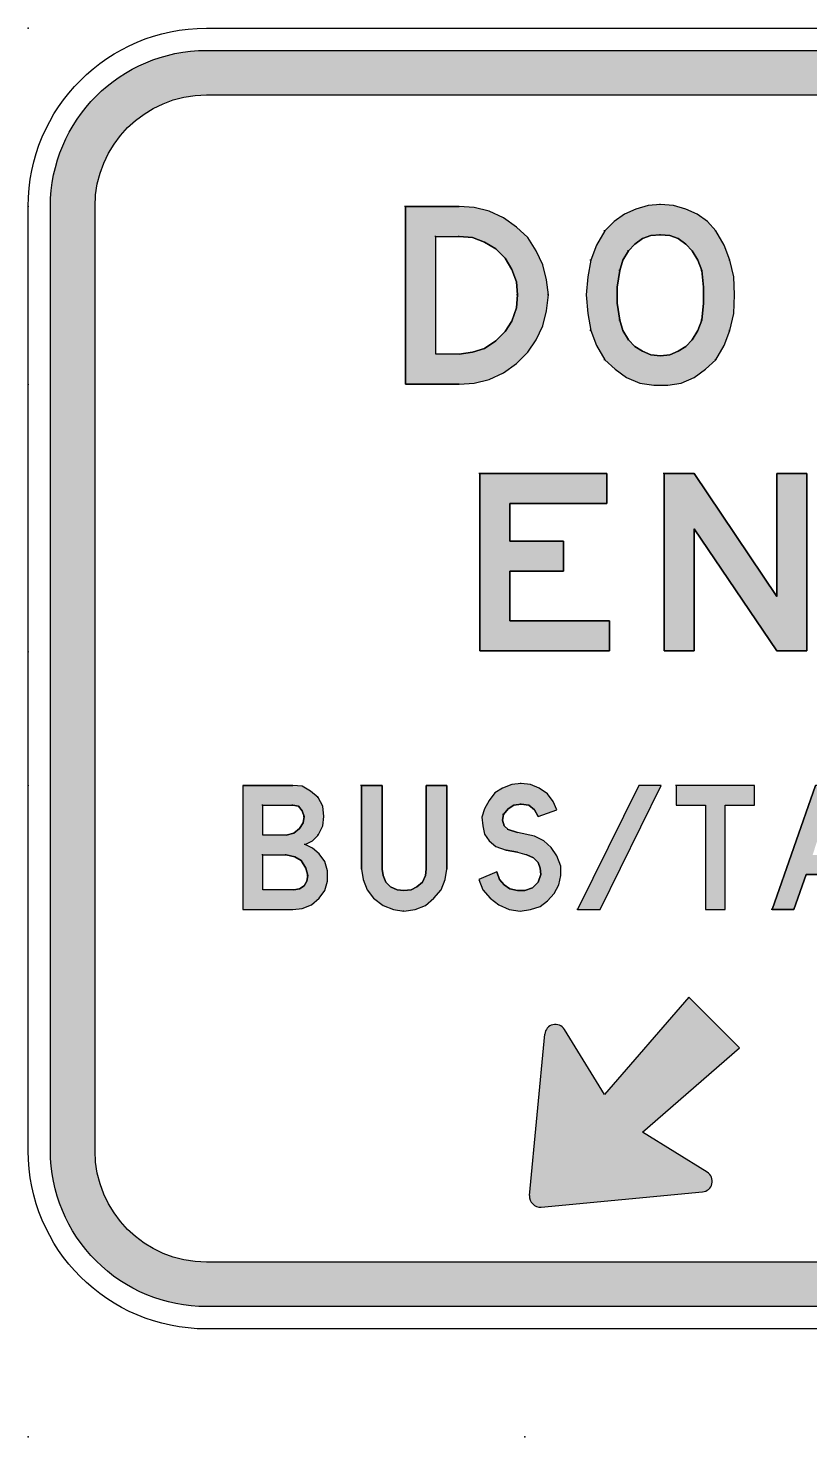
# Model space of a CAD drawing. Extents: x 86 to 219, y 159 to 264.
# Drawn here: x 85.7 to 144.2, y 159.1 to 264.5 of the extents above; entities that cross this region are included whole.
import ezdxf

# ---------------------------------------------------------------- set-up
doc = ezdxf.new("R2010")
doc.units = 0
doc.header["$MEASUREMENT"] = 0
doc.linetypes.add('CENTERX2', pattern=[101.60000000000001, 63.5, -12.7, 12.7, -12.7])
doc.layers.get('0').update_dxf_attribs({"linetype": 'CONTINUOUS'})
doc.layers.add('L35', color=3, linetype='CONTINUOUS')
doc.layers.add('T25', color=1, linetype='CONTINUOUS')

msp = doc.modelspace()

# ---------------------------------------------------------------- hatches: boundary and pattern name
at = {"layer": 'T25', "linetype": 'CENTERX2'}
h = msp.add_hatch(color=256, dxfattribs=at)
edge = h.paths.add_edge_path()
edge.add_line((87.37659737896419, 180.4856310863837), (87.37659737896419, 251.152364419717))
edge.add_arc((99.0432273789642, 251.152364419717), 11.66663000000001, 90.00000000000011, 180, ccw=False)
edge.add_line((99.04322737896419, 262.818994419717), (205.7099607122976, 262.818994419717))
edge.add_arc((205.7099607122976, 251.152364419717), 11.66663000000003, 1.1368683772161603e-13, 89.99999999999977, ccw=False)
edge.add_line((217.3765907122976, 251.152364419717), (217.3765907122976, 180.4856310863837))
edge.add_arc((205.7099607122976, 180.4856310863837), 11.66663, 270, 359.99999999999983, ccw=False)
edge.add_line((205.7099607122976, 168.8190010863837), (99.04322737896419, 168.8190010863837))
edge.add_arc((99.04322737896419, 180.4856310863837), 11.66663, 180, 270, ccw=False)
edge = h.paths.add_edge_path(flags=16)
edge.add_line((90.7099273789642, 180.4856310863837), (90.7099273789642, 251.152364419717))
edge.add_arc((99.04322737896419, 251.152364419717), 8.333299999999994, 90, 180, ccw=False)
edge.add_line((99.04322737896419, 259.485664419717), (205.7099607122976, 259.485664419717))
edge.add_arc((205.7099607122976, 251.1523644197169), 8.333300000000008, 0, 90.00000000000023, ccw=False)
edge.add_line((214.0432607122976, 251.1523644197169), (214.0432607122976, 180.4856310863837))
edge.add_arc((205.7099607122976, 180.4856310863837), 8.333300000000008, 270, 359.9999999999998, ccw=False)
edge.add_line((205.7099607122976, 172.1523310863837), (99.04322737896419, 172.1523310863837))
edge.add_arc((99.04322737896419, 180.4856310863837), 8.33329999999998, 180, 270, ccw=False)
h = msp.add_hatch(color=256, dxfattribs=at)
h.paths.add_polyline_path([(124.2090102453704, 242.2106293723555), (124.4902822375028, 243.3357173408848), (124.6309182335689, 244.531123307447), (124.4902822375028, 245.6562112759761), (124.2090102453704, 246.7812992445056), (123.7167842591388, 247.8360692150013), (123.0839222768412, 248.8205211874645), (122.2401063004446, 249.5940191658286), (121.2556543279815, 250.297199146159), (120.200884357485, 250.7894251323908), (119.0757963889558, 251.0706971245232), (117.9507084204268, 251.1410151225561), (117.8803904223936, 251.1410151225562), (113.9425825325414, 251.1410151225562), (113.9425825325414, 237.8509134943048), (117.9507084204271, 237.8509134943048), (119.0757963889558, 237.9212314923378), (120.200884357485, 238.2025034844702), (121.2556543279813, 238.6947294707017), (122.2401063004444, 239.3979094510325), (123.0839222768413, 240.2417254274295), (123.7167842591389, 241.1558594018593)])
h.paths.add_polyline_path([(116.1927584695998, 248.8908391854977), (117.9507084204268, 248.8908391854977), (118.9351603928898, 248.8205211874646), (119.8492943673197, 248.4689311972993), (120.6931103437165, 247.9767052110678), (121.3962903240475, 247.2735252307369), (121.8885163102789, 246.4297092543402), (122.2401063004443, 245.5155752799101), (122.3104242984774, 244.5311233074468), (122.2401063004443, 243.5466713349839), (121.8885163102789, 242.5622193625208), (121.3962903240475, 241.7887213841572), (120.6931103437167, 241.0855414038263), (119.8492943673198, 240.5229974195617), (118.9351603928897, 240.2417254274294), (117.9507084204265, 240.1010894313632), (116.1927584695998, 240.1010894313632)], flags=16)
h = msp.add_hatch(color=256, dxfattribs=at)
h.paths.add_polyline_path([(137.1475218834564, 239.6791814431647), (137.7803838657542, 240.733951413661), (138.2022918539526, 241.8590393821902), (138.4835638460849, 243.1247633467855), (138.553881844118, 244.5311233074472), (138.4835638460849, 245.8671652700754), (138.2022918539525, 247.1328892346707), (137.7803838657541, 248.2579772032002), (137.1475218834565, 249.312747173696), (136.5146599011588, 250.0159271540269), (135.741161922795, 250.5784711382914), (134.8973459463979, 250.930061128457), (133.9832119719682, 251.2113331205892), (132.9987599995048, 251.2816511186224), (132.0846260250749, 251.2113331205892), (131.1704920506446, 250.9300611284569), (130.3266760742481, 250.5784711382915), (129.5531780958844, 250.0159271540271), (128.8499981155535, 249.3127471736962), (128.2171361332558, 248.2579772032001), (127.7952281450573, 247.1328892346707), (127.5842741509581, 245.8671652700752), (127.443638154892, 244.5311233074471), (127.584274150958, 243.1247633467861), (127.7952281450573, 241.8590393821902), (128.2171361332558, 240.7339514136609), (128.8499981155535, 239.6791814431649), (129.6234960939167, 238.9760014628342), (130.4673120703142, 238.3431394805363), (131.4517640427774, 237.9212314923378), (132.5065340132732, 237.7805954962717), (133.5613039837693, 237.7805954962716), (134.5457559562326, 237.9212314923378), (135.5302079286957, 238.3431394805363), (136.3740239050926, 238.9760014628339)])
h.paths.add_polyline_path([(131.1001740526119, 240.6636334156279), (130.6079480663804, 241.1558594018593), (130.1860400781819, 241.8590393821901), (129.9750860840828, 242.6325373605542), (129.7641320899835, 243.8982613251494), (129.7641320899835, 245.0936672917117), (129.9750860840827, 246.359391256307), (130.1860400781819, 247.1328892346708), (130.6079480663804, 247.8360692150015), (131.1001740526118, 248.3282952012331), (131.6627180368764, 248.7502031894315), (132.2955800191742, 248.9611571835308), (132.9987599995048, 249.0314751815639), (133.7019399798357, 248.9611571835308), (134.3348019621334, 248.7502031894315), (134.897345946398, 248.3282952012333), (135.3895719326296, 247.8360692150016), (135.8114799208279, 247.1328892346708), (136.0927519129603, 246.3593912563071), (136.2333879090265, 245.0936672917116), (136.2333879090265, 243.8982613251492), (136.0927519129603, 242.6325373605539), (135.811479920828, 241.8590393821901), (135.3895719326296, 241.1558594018594), (134.8973459463981, 240.6636334156279), (134.3348019621334, 240.3120434254624), (133.7019399798357, 240.0307714333301), (132.9987599995049, 239.960453435297), (132.2955800191741, 240.0307714333301), (131.6627180368766, 240.3120434254624)], flags=16)
h.paths.add_polyline_path([(155.2895653759901, 247.0625712366377), (161.4072312048677, 237.8509134943048), (163.6574071419261, 237.8509134943048), (163.6574071419261, 251.1410151225562), (161.4072312048677, 251.1410151225562), (161.4072312048677, 241.9996753782563), (155.2895653759901, 251.1410151225562), (153.0393894389316, 251.1410151225562), (153.0393894389316, 237.8509134943048), (155.2895653759901, 237.8509134943048)])
h.paths.add_polyline_path([(178.6351407229713, 243.1247633467855), (178.7054587210044, 244.5311233074471), (178.6351407229713, 245.8671652700752), (178.3538687308389, 247.132889234671), (177.9319607426405, 248.2579772032), (177.2990987603428, 249.3127471736961), (176.6662367780451, 250.0159271540272), (175.8927387996814, 250.5784711382916), (175.0489228232842, 250.9300611284571), (174.1347888488546, 251.2113331205892), (173.1503368763916, 251.2816511186224), (172.2362029019612, 251.2113331205892), (171.3220689275315, 250.9300611284571), (170.4782529511345, 250.5784711382916), (169.7047549727707, 250.015927154027), (169.0718929904729, 249.3127471736962), (168.4390310081753, 248.2579772032), (168.0171230199768, 247.1328892346708), (167.7358510278445, 245.8671652700755), (167.6655330298114, 244.5311233074472), (167.7358510278445, 243.1247633467855), (168.0171230199768, 241.8590393821902), (168.4390310081754, 240.7339514136609), (169.071892990473, 239.6791814431647), (169.7750729708036, 238.9760014628341), (170.6892069452339, 238.3431394805363), (171.6033409196637, 237.9212314923379), (172.6581108901596, 237.7805954962717), (173.712880860656, 237.7805954962717), (174.7676508311521, 237.9212314923378), (175.6817848055822, 238.3431394805363), (176.5959187800122, 238.9760014628341), (177.2990987603429, 239.6791814431647), (177.9319607426406, 240.7339514136611), (178.3538687308389, 241.8590393821899)])
h.paths.add_polyline_path([(170.1266629609691, 242.6325373605539), (169.9157089668699, 243.8982613251492), (169.9157089668699, 245.0936672917117), (170.126662960969, 246.3593912563069), (170.3376169550683, 247.1328892346708), (170.7595249432668, 247.8360692150015), (171.2517509294982, 248.328295201233), (171.8142949137629, 248.7502031894316), (172.5174748940937, 248.9611571835307), (173.1503368763914, 249.0314751815638), (173.8535168567222, 248.9611571835308), (174.4863788390198, 248.7502031894316), (175.1192408213175, 248.328295201233), (175.6114668075491, 247.8360692150015), (175.9630567977144, 247.1328892346707), (176.2443287898468, 246.3593912563068), (176.3849647859129, 245.0936672917117), (176.3849647859128, 243.8982613251492), (176.2443287898467, 242.6325373605539), (175.9630567977145, 241.8590393821903), (175.6114668075491, 241.1558594018594), (175.1192408213175, 240.6636334156279), (174.4863788390196, 240.3120434254623), (173.8535168567223, 240.0307714333301), (173.1503368763914, 239.9604534352971), (172.5174748940936, 240.0307714333302), (171.8142949137627, 240.3120434254625), (171.2517509294984, 240.6636334156278), (170.7595249432669, 241.1558594018593), (170.3376169550683, 241.8590393821901)], flags=16)
h.paths.add_polyline_path([(187.1436184849735, 248.8908391854977), (190.8704723807265, 248.8908391854977), (190.8704723807266, 251.1410151225562), (181.1665886521621, 251.1410151225562), (181.1665886521621, 248.8908391854978), (184.893442547915, 248.8908391854977), (184.8934425479151, 237.8509134943048), (187.1436184849736, 237.8509134943048)])
h = msp.add_hatch(color=256, dxfattribs=at)
h.paths.add_polyline_path([(125.7560062020981, 226.1078078227811), (121.7478803142128, 226.1078078227811), (121.7478803142128, 228.9205277441041), (128.9906341116196, 228.9205277441042), (128.9906341116196, 231.1707036811626), (119.4977043771544, 231.1707036811625), (119.4977043771543, 217.8806020529111), (129.2015881057189, 217.8806020529112), (129.2015881057189, 220.1307779899696), (121.7478803142128, 220.1307779899696), (121.7478803142128, 223.8576318857226), (125.7560062020981, 223.8576318857226)])
h.paths.add_polyline_path([(135.5302079286957, 231.1707036811625), (133.2800319916373, 231.1707036811626), (133.2800319916373, 217.8806020529112), (135.5302079286957, 217.8806020529112), (135.5302079286957, 227.021941797211), (141.7181917556064, 217.8806020529112), (143.9683676926648, 217.8806020529112), (143.9683676926648, 231.1707036811626), (141.7181917556064, 231.1707036811626), (141.7181917556064, 221.9590459388296)])
h.paths.add_polyline_path([(157.2584693209162, 231.1707036811625), (147.5545855923517, 231.1707036811626), (147.5545855923517, 228.9205277441041), (151.2814394881048, 228.9205277441042), (151.2814394881048, 217.8806020529112), (153.5316154251632, 217.8806020529112), (153.5316154251632, 228.9205277441042), (157.2584693209162, 228.9205277441041)])
h.paths.add_polyline_path([(167.1029890455469, 226.1078078227811), (163.0948631576615, 226.1078078227811), (163.0948631576615, 228.9205277441042), (170.3376169550684, 228.9205277441041), (170.3376169550684, 231.1707036811625), (160.8446872206031, 231.1707036811626), (160.8446872206031, 217.8806020529112), (170.5485709491676, 217.8806020529111), (170.5485709491676, 220.1307779899696), (163.0948631576615, 220.1307779899696), (163.0948631576615, 223.8576318857226), (167.1029890455469, 223.8576318857226)])
h.paths.add_polyline_path([(183.5574005852867, 224.0685858798219), (184.1902625675844, 224.7014478621196), (184.6121705557827, 225.4749458404831), (184.9637605459482, 226.3187618168803), (185.0340785439813, 227.1625777932772), (184.9637605459481, 228.0767117677073), (184.6121705557829, 228.9205277441037), (184.1902625675843, 229.6940257224681), (183.5574005852864, 230.3268877047659), (182.7839026069229, 230.8191136909971), (181.9400866305258, 231.1003856831295), (181.0259526560959, 231.1707036811626), (180.9556346580628, 231.1707036811626), (174.627014835086, 231.1707036811626), (174.627014835086, 217.8806020529112), (176.8771907721444, 217.8806020529112), (176.8771907721444, 223.1544519053919), (180.3930906737982, 223.1544519053919), (182.7839026069229, 217.8806020529112), (185.3153505361136, 217.8806020529112), (182.7839026069229, 223.5763598935903)])
h.paths.add_polyline_path([(176.8771907721444, 225.4749458404834), (176.8771907721444, 228.9205277441041), (181.0259526560959, 228.9205277441042), (181.5884966403606, 228.850209746071), (182.0807226265921, 228.5689377539388), (182.4323126167575, 228.2173477637733), (182.7135846088897, 227.7251217775419), (182.7839026069228, 227.1625777932773), (182.7135846088898, 226.6703518070457), (182.4323126167575, 226.1781258208141), (182.080722626592, 225.7562178326157), (181.5884966403606, 225.5452638385164), (181.0259526560957, 225.4749458404834)], flags=16)
h = msp.add_hatch(color=256, dxfattribs=at)
h.paths.add_polyline_path([(106.9811007272668, 203.1138224659652), (106.4185567430023, 203.3950944580975), (106.9811007272668, 203.6763664502298), (107.4030087154653, 204.0982744384283), (107.7545987056306, 204.801454418759), (107.8249167036638, 205.5046343990898), (107.7545987056307, 206.2781323774536), (107.4030087154653, 206.9109943597513), (106.8404647312008, 207.4032203459827), (106.2076027489031, 207.7548103361483), (105.504422768572, 207.8251283341813), (105.4341047705392, 207.8251283341813), (101.7775688728192, 207.8251283341813), (101.7775688728192, 198.5431525938153), (105.504422768572, 198.5431525938153), (106.207602748903, 198.6134705918483), (106.9107827292338, 198.8947425839807), (107.4733267134984, 199.3869685702122), (107.8952347016968, 199.9495125544768), (108.106188695796, 200.6526925348075), (108.106188695796, 201.4261905131713), (107.8952347016968, 202.1293704935022), (107.4733267134982, 202.6919144777668)])
h.paths.add_polyline_path([(103.2542468315138, 202.6215964797337), (105.0121967823406, 202.6215964797337), (105.6450587646385, 202.4809604836675), (106.13728475087, 202.1996884915352), (106.4888747410353, 201.6371445072705), (106.6295107371014, 201.074600523006), (106.5591927390684, 200.6526925348076), (106.3482387449691, 200.3011025446422), (105.9966487548038, 200.0901485505429), (105.5747407666052, 200.0198305525098), (103.2542468315138, 200.0198305525098)], flags=16)
h.paths.add_polyline_path([(103.2542468315138, 204.0982744384283), (103.2542468315138, 206.3484503754867), (105.5044227685722, 206.3484503754867), (105.9263307567706, 206.2781323774536), (106.207602748903, 205.9265423872881), (106.3482387449692, 205.5046343990898), (106.2779207469361, 205.0124084128582), (105.9966487548037, 204.5905004246597), (105.5747407666054, 204.2389104344944), (105.0121967823408, 204.0982744384283)], flags=16)
h.paths.add_polyline_path([(112.1846325817145, 207.8251283341813), (110.6376366249868, 207.8251283341813), (110.6376366249868, 201.5668265092376), (110.7782726210529, 200.7933285308738), (111.0595446131853, 200.0198305525099), (111.5517705994167, 199.3869685702122), (112.2549505797474, 198.8244245859476), (113.0284485581111, 198.5431525938153), (113.8019465364752, 198.4025165977491), (114.6457625128721, 198.5431525938153), (115.4192604912359, 198.8244245859475), (116.0521224735336, 199.3869685702121), (116.6146664577982, 200.0198305525098), (116.8959384499306, 200.7933285308737), (117.0365744459967, 201.5668265092375), (117.0365744459967, 207.8251283341814), (115.489578489269, 207.8251283341813), (115.489578489269, 201.5668265092375), (115.4192604912359, 201.074600523006), (115.2083064971368, 200.5823745367745), (114.7863985089382, 200.230784546609), (114.3644905207398, 200.0198305525099), (113.8019465364751, 199.9495125544768), (113.3097205502437, 200.0198305525099), (112.8174945640122, 200.2307845466091), (112.4659045738468, 200.5823745367745), (112.2549505797475, 201.0746005230061), (112.1846325817144, 201.5668265092376)])
h.paths.add_polyline_path([(122.3104242984776, 204.3092284325275), (121.6072443181467, 204.5201824266267), (121.3259723260144, 204.8014544187589), (121.1853363299482, 205.2233624069575), (121.2556543279813, 205.6452703951559), (121.6072443181467, 206.0671783833544), (122.0291523063451, 206.3484503754867), (122.5916962906096, 206.4187683735198), (123.1542402748743, 206.3484503754867), (123.5761482630727, 205.9968603853214), (123.8574202552051, 205.5046343990898), (125.2637802158666, 205.9968603853214), (124.9825082237342, 206.6297223676189), (124.5606002355358, 207.1922663518837), (123.9277382532382, 207.6141743400822), (123.2948762709404, 207.8954463322144), (122.5916962906099, 207.9657643302474), (121.8885163102789, 207.8954463322144), (121.1853363299481, 207.614174340082), (120.6227923456836, 207.2625843499168), (120.200884357485, 206.7000403656519), (119.8492943673198, 206.0671783833544), (119.6383403732205, 205.4343164010567), (119.7086583712536, 204.8014544187591), (119.8492943673198, 204.1685924364612), (120.200884357485, 203.6763664502299), (120.6931103437166, 203.2544584620314), (121.4666083220806, 202.973186469899), (122.3104242984772, 202.832550473833), (123.0136042788083, 202.6215964797338), (123.5058302650397, 202.4106424856345), (123.8574202552051, 202.059052495469), (123.9980562512713, 201.6371445072707), (124.0683742493043, 201.144918521039), (123.8574202552051, 200.5823745367744), (123.4355122670067, 200.160466548576), (122.872968282742, 199.9495125544768), (122.8026502847089, 199.9495125544768), (122.3104242984776, 199.9495125544768), (121.7478803142129, 200.090148550543), (121.3259723260143, 200.3714205426752), (120.9743823358489, 200.7933285308737), (120.7634283417497, 201.3558725151383), (119.4273863791213, 200.7933285308737), (119.7086583712536, 200.0198305525099), (120.2712023555181, 199.3869685702121), (120.9040643378159, 198.8947425839807), (121.6775623161798, 198.5431525938153), (122.5213782925766, 198.4025165977491), (123.2948762709403, 198.5431525938152), (123.9980562512712, 198.7541065879145), (124.5606002355358, 199.1760145761129), (125.0528262217674, 199.7385585603776), (125.4044162119328, 200.3714205426753), (125.5450522079989, 201.0746005230061), (125.5450522079989, 201.7777805033367), (125.2637802158666, 202.5512784817006), (124.8418722276681, 203.1841404639983), (124.2793282434035, 203.6763664502299), (123.5761482630727, 204.0279564403952)])
h.paths.add_polyline_path([(133.069077997538, 207.8251283341813), (131.3814460447442, 207.8251283341814), (126.8107761725943, 198.5431525938152), (128.4984081253881, 198.5431525938153)])
h.paths.add_polyline_path([(137.8507018637872, 206.3484503754867), (140.0305598028126, 206.3484503754867), (140.0305598028126, 207.8251283341813), (134.1941659660673, 207.8251283341813), (134.1941659660673, 206.3484503754867), (136.3740239050926, 206.3484503754867), (136.3740239050926, 198.5431525938153), (137.8507018637872, 198.5431525938152)])
h.paths.add_polyline_path([(146.0779076336571, 207.8251283341813), (144.6012296749625, 207.8251283341813), (141.366601765441, 198.5431525938153), (142.9839157202018, 198.5431525938153), (143.8980496946317, 201.1449185210391), (146.7810876139879, 201.1449185210391), (147.6249035903848, 198.5431525938152), (149.2422175451455, 198.5431525938153)])
h.paths.add_polyline_path([(145.3044096552933, 205.4343164010567), (146.2185436297233, 202.6215964797337), (146.1482256316902, 202.6215964797337), (144.3902756808633, 202.6215964797337)], flags=16)
h.paths.add_polyline_path([(157.047515326817, 207.8251283341813), (155.4302013720562, 207.8251283341813), (154.0238414113947, 204.9420904148252), (152.6174814507332, 207.8251283341813), (151.0704854940055, 207.8251283341813), (153.320661431064, 203.3950944580975), (150.8595314999063, 198.5431525938153), (152.476845454667, 198.5431525938153), (154.0238414113947, 201.7777805033367), (155.6411553661555, 198.5431525938153), (157.1881513228832, 198.5431525938153), (154.7973393897585, 203.3950944580975)])
h.paths.add_polyline_path([(161.0556412147023, 207.8251283341813), (159.5789632560077, 207.8251283341813), (159.5789632560077, 198.5431525938153), (161.0556412147023, 198.5431525938153)])
h.paths.add_polyline_path([(171.9549309098291, 207.8251283341813), (170.4782529511345, 207.8251283341813), (170.4782529511345, 198.5431525938152), (176.1740107918136, 198.5431525938153), (176.1740107918137, 200.0198305525098), (171.9549309098291, 200.0198305525098)])
h.paths.add_polyline_path([(182.2916766206913, 207.8251283341813), (180.8149986619967, 207.8251283341813), (177.6506887505083, 198.5431525938153), (179.1976847072359, 198.5431525938153), (180.1118186816659, 201.1449185210391), (182.994856601022, 201.1449185210391), (183.838672577419, 198.5431525938152), (185.4559865321797, 198.5431525938153)])
h.paths.add_polyline_path([(180.6040446678975, 202.6215964797337), (181.5181786423274, 205.4343164010567), (182.5026306147905, 202.6215964797337), (182.4323126167574, 202.6215964797337)], flags=16)
h.paths.add_polyline_path([(189.393794422032, 204.8014544187589), (192.5581043335203, 198.5431525938153), (194.1051002902481, 198.5431525938152), (194.1051002902481, 207.8251283341813), (192.6284223315535, 207.8251283341813), (192.6284223315535, 201.5668265092375), (189.464112420065, 207.8251283341813), (187.9171164633374, 207.8251283341813), (187.9171164633374, 198.5431525938153), (189.393794422032, 198.5431525938153)])
h.paths.add_polyline_path([(201.5588080817541, 204.0982744384283), (198.8867241564972, 204.0982744384283), (198.8867241564973, 206.3484503754867), (202.7542140483164, 206.3484503754867), (202.7542140483164, 207.8251283341813), (197.3397281997695, 207.8251283341813), (197.3397281997695, 198.5431525938152), (203.0354860404487, 198.5431525938152), (203.0354860404487, 200.0198305525098), (198.8867241564973, 200.0198305525099), (198.8867241564972, 202.6215964797337), (201.5588080817541, 202.6215964797337)])
msp.add_hatch(color=256, dxfattribs=at).paths.add_polyline_path([(138.9110238272026, 188.1933796698862), (135.1397876608743, 191.9646158362145), (128.8229670822744, 184.7049862160326), (125.8266663771666, 189.5565568524477, 0.7195323507001092), (124.3495044393011, 189.2108612788934), (123.2181335828256, 177.14290555322, 0.4700935059844255), (124.0893135301127, 176.2717256049033), (136.1572692689402, 177.4030964482247, 0.7195323511485282), (136.5029648434358, 178.8802583861785), (131.6513942070206, 181.8765590912863)])

# ---------------------------------------------------------------- linework, layer by layer
at = {"color": 3}
for p, q in [((113.9425825325414, 251.1410151225562), (113.8722645345083, 251.1410151225562)), ((113.9425825325414, 251.1410151225562), (117.9507084204267, 251.1410151225562)), ((113.9425825325414, 237.8509134943048), (113.9425825325414, 251.1410151225562)), ((117.9507084204267, 251.1410151225562), (117.8803904223936, 251.1410151225562)), ((117.9507084204267, 251.1410151225562), (117.8803904223936, 251.1410151225562)), ((119.0757963889559, 251.0706971245231), (117.9507084204267, 251.1410151225562)), ((120.2008843574851, 250.7894251323908), (119.0757963889559, 251.0706971245231)), ((131.170492050645, 250.9300611284569), (130.3266760742481, 250.5784711382915)), ((132.084626025075, 251.2113331205892), (131.170492050645, 250.9300611284569)), ((132.998759999505, 251.2816511186223), (132.084626025075, 251.2113331205892)), ((132.998759999505, 251.2816511186223), (132.9284420014719, 251.2816511186223)), ((133.983211971968, 251.2113331205892), (132.998759999505, 251.2816511186223)), ((134.897345946398, 250.9300611284569), (133.983211971968, 251.2113331205892)), ((135.7411619227949, 250.5784711382915), (134.897345946398, 250.9300611284569)), ((121.2556543279813, 250.2971991461592), (120.2008843574851, 250.7894251323908)), ((122.2401063004443, 249.5940191658285), (121.2556543279813, 250.2971991461592)), ((129.5531780958842, 250.0159271540269), (128.8499981155535, 249.3127471736962)), ((130.3266760742481, 250.5784711382915), (129.5531780958842, 250.0159271540269)), ((136.5146599011588, 250.0159271540269), (135.7411619227949, 250.5784711382915)), ((137.1475218834564, 249.3127471736962), (136.5146599011588, 250.0159271540269)), ((116.1927584695998, 248.8908391854977), (116.1224404715667, 248.8908391854977)), ((116.1927584695998, 248.8908391854977), (117.9507084204267, 248.8908391854977)), ((116.1927584695998, 240.1010894313632), (116.1927584695998, 248.8908391854977)), ((117.9507084204267, 248.8908391854977), (117.8803904223936, 248.8908391854977)), ((117.9507084204267, 248.8908391854977), (117.8803904223936, 248.8908391854977)), ((118.9351603928897, 248.8205211874646), (117.9507084204267, 248.8908391854977)), ((119.8492943673197, 248.4689311972993), (118.9351603928897, 248.8205211874646)), ((123.0839222768412, 248.8205211874646), (122.2401063004443, 249.5940191658285)), ((123.7167842591389, 247.8360692150016), (123.0839222768412, 248.8205211874646)), ((128.8499981155535, 249.3127471736962), (128.2171361332558, 248.2579772032)), ((128.8499981155535, 249.3127471736962), (128.7796801175204, 249.3127471736962)), ((132.2955800191742, 248.9611571835308), (131.6627180368765, 248.7502031894316)), ((132.998759999505, 249.0314751815639), (132.2955800191742, 248.9611571835308)), ((132.998759999505, 249.0314751815639), (132.9284420014719, 249.0314751815639)), ((133.7019399798357, 248.9611571835308), (132.998759999505, 249.0314751815639)), ((134.3348019621334, 248.7502031894316), (133.7019399798357, 248.9611571835308)), ((137.1475218834564, 249.3127471736962), (137.0772038854234, 249.3127471736962)), ((137.7803838657541, 248.2579772032), (137.1475218834564, 249.3127471736962)), ((120.6931103437167, 247.9767052110677), (119.8492943673197, 248.4689311972993)), ((121.3962903240474, 247.273525230737), (120.6931103437167, 247.9767052110677)), ((124.2090102453705, 246.7812992445054), (123.7167842591389, 247.8360692150016)), ((128.2171361332558, 248.2579772032), (127.7952281450573, 247.1328892346708)), ((130.6079480663804, 247.8360692150016), (130.1860400781819, 247.1328892346708)), ((130.6079480663804, 247.8360692150016), (130.5376300683473, 247.8360692150016)), ((131.1001740526119, 248.3282952012331), (130.6079480663804, 247.8360692150016)), ((131.6627180368765, 248.7502031894316), (131.1001740526119, 248.3282952012331)), ((134.897345946398, 248.3282952012331), (134.3348019621334, 248.7502031894316)), ((135.3895719326296, 247.8360692150016), (134.897345946398, 248.3282952012331)), ((135.3895719326296, 247.8360692150016), (135.3192539345965, 247.8360692150016)), ((135.811479920828, 247.1328892346708), (135.3895719326296, 247.8360692150016)), ((138.2022918539526, 247.1328892346708), (137.7803838657541, 248.2579772032)), ((121.888516310279, 246.4297092543401), (121.3962903240474, 247.273525230737)), ((124.4902822375028, 245.6562112759762), (124.2090102453705, 246.7812992445054)), ((127.7952281450573, 247.1328892346708), (127.5842741509581, 245.8671652700754)), ((127.7952281450573, 247.1328892346708), (127.7249101470243, 247.1328892346708)), ((130.1860400781819, 247.1328892346708), (129.9750860840827, 246.359391256307)), ((136.0927519129603, 246.359391256307), (135.811479920828, 247.1328892346708)), ((138.2022918539526, 247.1328892346708), (138.1319738559195, 247.1328892346708)), ((138.4835638460849, 245.8671652700754), (138.2022918539526, 247.1328892346708)), ((122.2401063004443, 245.5155752799101), (121.888516310279, 246.4297092543401)), ((124.6309182335689, 244.531123307447), (124.4902822375028, 245.6562112759762)), ((127.5842741509581, 245.8671652700754), (127.443638154892, 244.531123307447)), ((129.9750860840827, 246.359391256307), (129.7641320899835, 245.0936672917116)), ((129.9750860840827, 246.359391256307), (129.9047680860496, 246.359391256307)), ((136.0927519129603, 246.359391256307), (136.0224339149272, 246.359391256307)), ((136.2333879090265, 245.0936672917116), (136.0927519129603, 246.359391256307)), ((138.553881844118, 244.531123307447), (138.4835638460849, 245.8671652700754)), ((122.3104242984774, 244.531123307447), (122.2401063004443, 245.5155752799101)), ((129.7641320899835, 245.0936672917116), (129.7641320899835, 243.8982613251493)), ((136.2333879090265, 243.8982613251493), (136.2333879090265, 245.0936672917116)), ((121.888516310279, 242.5622193625209), (122.2401063004443, 243.546671334984)), ((122.2401063004443, 243.546671334984), (122.3104242984774, 244.531123307447)), ((122.3104242984774, 244.531123307447), (122.2401063004443, 244.531123307447)), ((124.4902822375028, 243.3357173408847), (124.6309182335689, 244.531123307447)), ((124.6309182335689, 244.531123307447), (124.5606002355358, 244.531123307447)), ((127.443638154892, 244.531123307447), (127.5842741509581, 243.1247633467855)), ((129.7641320899835, 243.8982613251493), (129.9750860840827, 242.632537360554)), ((136.0927519129603, 242.632537360554), (136.2333879090265, 243.8982613251493)), ((138.4835638460849, 243.1247633467855), (138.553881844118, 244.531123307447)), ((121.3962903240474, 241.788721384157), (121.888516310279, 242.5622193625209)), ((124.2090102453705, 242.2106293723555), (124.4902822375028, 243.3357173408847)), ((127.5842741509581, 243.1247633467855), (127.7952281450573, 241.8590393821901)), ((129.9750860840827, 242.632537360554), (129.9047680860496, 242.632537360554)), ((129.9750860840827, 242.632537360554), (130.1860400781819, 241.8590393821901)), ((135.811479920828, 241.8590393821901), (136.0927519129603, 242.632537360554)), ((136.0927519129603, 242.632537360554), (136.0224339149272, 242.632537360554)), ((138.2022918539526, 241.8590393821901), (138.4835638460849, 243.1247633467855)), ((120.6931103437167, 241.0855414038263), (121.3962903240474, 241.788721384157)), ((123.7167842591389, 241.1558594018593), (124.2090102453705, 242.2106293723555)), ((127.7952281450573, 241.8590393821901), (127.7249101470243, 241.8590393821901)), ((127.7952281450573, 241.8590393821901), (128.2171361332558, 240.7339514136609)), ((130.1860400781819, 241.8590393821901), (130.6079480663804, 241.1558594018593)), ((135.3895719326296, 241.1558594018593), (135.811479920828, 241.8590393821901)), ((137.7803838657541, 240.7339514136609), (138.2022918539526, 241.8590393821901)), ((138.2022918539526, 241.8590393821901), (138.1319738559195, 241.8590393821901)), ((118.9351603928897, 240.2417254274294), (119.8492943673197, 240.5229974195617)), ((119.8492943673197, 240.5229974195617), (120.6931103437167, 241.0855414038263)), ((123.0839222768412, 240.2417254274294), (123.7167842591389, 241.1558594018593)), ((128.2171361332558, 240.7339514136609), (128.8499981155535, 239.6791814431648)), ((130.6079480663804, 241.1558594018593), (130.5376300683473, 241.1558594018593)), ((130.6079480663804, 241.1558594018593), (131.1001740526119, 240.6636334156278)), ((131.1001740526119, 240.6636334156278), (131.6627180368765, 240.3120434254624)), ((134.3348019621334, 240.3120434254624), (134.897345946398, 240.6636334156278)), ((134.897345946398, 240.6636334156278), (135.3895719326296, 241.1558594018593)), ((135.3895719326296, 241.1558594018593), (135.3192539345965, 241.1558594018593)), ((137.1475218834564, 239.6791814431648), (137.7803838657541, 240.7339514136609)), ((117.9507084204267, 240.1010894313632), (116.1927584695998, 240.1010894313632)), ((117.9507084204267, 240.1010894313632), (118.9351603928897, 240.2417254274294)), ((121.2556543279813, 238.6947294707017), (122.2401063004443, 239.3979094510325)), ((122.2401063004443, 239.3979094510325), (123.0839222768412, 240.2417254274294)), ((128.8499981155535, 239.6791814431648), (128.7796801175204, 239.6791814431648)), ((128.8499981155535, 239.6791814431648), (129.6234960939173, 238.976001462834)), ((131.6627180368765, 240.3120434254624), (132.2955800191742, 240.0307714333301)), ((132.2955800191742, 240.0307714333301), (132.998759999505, 239.9604534352971)), ((132.998759999505, 239.9604534352971), (132.9284420014719, 239.9604534352971)), ((132.998759999505, 239.9604534352971), (133.7019399798357, 240.0307714333301)), ((133.7019399798357, 240.0307714333301), (134.3348019621334, 240.3120434254624)), ((136.3740239050926, 238.976001462834), (137.1475218834564, 239.6791814431648)), ((137.1475218834564, 239.6791814431648), (137.0772038854234, 239.6791814431648)), ((120.2008843574851, 238.2025034844702), (121.2556543279813, 238.6947294707017)), ((129.6234960939173, 238.976001462834), (130.4673120703142, 238.3431394805363)), ((130.4673120703142, 238.3431394805363), (131.4517640427773, 237.9212314923379)), ((134.5457559562326, 237.9212314923379), (135.5302079286957, 238.3431394805363)), ((135.5302079286957, 238.3431394805363), (136.3740239050926, 238.976001462834)), ((117.9507084204267, 237.8509134943048), (113.9425825325414, 237.8509134943048)), ((117.9507084204267, 237.8509134943048), (119.0757963889559, 237.9212314923379)), ((119.0757963889559, 237.9212314923379), (120.2008843574851, 238.2025034844702)), ((131.4517640427773, 237.9212314923379), (132.5065340132734, 237.7805954962717)), ((132.5065340132734, 237.7805954962717), (133.5613039837696, 237.7805954962717)), ((133.5613039837696, 237.7805954962717), (134.5457559562326, 237.9212314923379)), ((119.4977043771544, 231.1707036811626), (119.4273863791213, 231.1707036811626)), ((119.4977043771544, 231.1707036811626), (128.9906341116196, 231.1707036811626)), ((119.4977043771544, 217.8806020529112), (119.4977043771544, 231.1707036811626)), ((128.9906341116196, 231.1707036811626), (128.9906341116196, 228.9205277441041)), ((133.2800319916373, 231.1707036811626), (133.2097139936042, 231.1707036811626)), ((133.2800319916373, 231.1707036811626), (135.5302079286957, 231.1707036811626)), ((133.2800319916373, 217.8806020529112), (133.2800319916373, 231.1707036811626)), ((135.5302079286957, 231.1707036811626), (141.7181917556064, 221.9590459388296)), ((141.7181917556064, 221.9590459388296), (141.7181917556064, 231.1707036811626)), ((141.7181917556064, 231.1707036811626), (143.9683676926648, 231.1707036811626)), ((143.9683676926648, 231.1707036811626), (143.9683676926648, 217.8806020529112)), ((128.9906341116196, 228.9205277441041), (121.7478803142128, 228.9205277441041)), ((121.7478803142128, 228.9205277441041), (121.7478803142128, 226.1078078227811)), ((141.7181917556064, 217.8806020529112), (135.5302079286957, 227.0219417972111)), ((135.5302079286957, 227.0219417972111), (135.5302079286957, 217.8806020529112)), ((121.7478803142128, 226.1078078227811), (125.7560062020981, 226.1078078227811)), ((125.7560062020981, 226.1078078227811), (125.7560062020981, 223.8576318857226)), ((125.7560062020981, 223.8576318857226), (121.7478803142128, 223.8576318857226)), ((121.7478803142128, 223.8576318857226), (121.7478803142128, 220.1307779899696)), ((121.7478803142128, 220.1307779899696), (129.2015881057189, 220.1307779899696)), ((129.2015881057189, 220.1307779899696), (129.2015881057189, 217.8806020529112)), ((129.2015881057189, 217.8806020529112), (119.4977043771544, 217.8806020529112)), ((135.5302079286957, 217.8806020529112), (133.2800319916373, 217.8806020529112)), ((143.9683676926648, 217.8806020529112), (141.7181917556064, 217.8806020529112)), ((101.7775688728192, 207.8251283341813), (105.5044227685722, 207.8251283341813)), ((101.7775688728192, 207.8251283341813), (101.7775688728192, 198.5431525938153)), ((105.5044227685722, 207.8251283341813), (105.4341047705392, 207.8251283341813)), ((105.5044227685722, 207.8251283341813), (105.4341047705392, 207.8251283341813)), ((106.207602748903, 207.7548103361482), (105.5044227685722, 207.8251283341813)), ((106.8404647312007, 207.4032203459828), (106.207602748903, 207.7548103361482)), ((110.6376366249868, 207.8251283341813), (110.5673186269537, 207.8251283341813)), ((110.6376366249868, 207.8251283341813), (112.1846325817145, 207.8251283341813)), ((110.6376366249868, 201.5668265092376), (110.6376366249868, 207.8251283341813)), ((112.1846325817145, 207.8251283341813), (112.1846325817145, 201.5668265092376)), ((115.489578489269, 201.5668265092376), (115.489578489269, 207.8251283341813)), ((115.489578489269, 207.8251283341813), (117.0365744459967, 207.8251283341813)), ((117.0365744459967, 207.8251283341813), (117.0365744459967, 201.5668265092376)), ((121.888516310279, 207.8954463322144), (121.1853363299482, 207.6141743400821)), ((122.5916962906097, 207.9657643302475), (121.888516310279, 207.8954463322144)), ((122.5916962906097, 207.9657643302475), (122.5213782925766, 207.9657643302475)), ((123.2948762709405, 207.8954463322144), (122.5916962906097, 207.9657643302475)), ((123.9277382532381, 207.6141743400821), (123.2948762709405, 207.8954463322144)), ((131.3814460447442, 207.8251283341813), (126.8107761725943, 198.5431525938153)), ((128.4984081253881, 198.5431525938153), (133.069077997538, 207.8251283341813)), ((133.069077997538, 207.8251283341813), (131.3814460447442, 207.8251283341813)), ((134.1941659660673, 207.8251283341813), (134.1238479680342, 207.8251283341813)), ((134.1941659660673, 207.8251283341813), (134.1941659660673, 206.3484503754867)), ((140.0305598028126, 207.8251283341813), (134.1941659660673, 207.8251283341813)), ((140.0305598028126, 206.3484503754867), (140.0305598028126, 207.8251283341813)), ((141.366601765441, 198.5431525938153), (144.6012296749625, 207.8251283341813)), ((107.4030087154653, 206.9109943597513), (106.8404647312007, 207.4032203459828)), ((107.4030087154653, 206.9109943597513), (107.3326907174322, 206.9109943597513)), ((107.7545987056307, 206.2781323774536), (107.4030087154653, 206.9109943597513)), ((120.2008843574851, 206.7000403656521), (119.8492943673197, 206.0671783833544)), ((120.6227923456836, 207.2625843499167), (120.2008843574851, 206.7000403656521)), ((121.1853363299482, 207.6141743400821), (120.6227923456836, 207.2625843499167)), ((124.5606002355358, 207.1922663518836), (123.9277382532381, 207.6141743400821)), ((124.9825082237343, 206.629722367619), (124.5606002355358, 207.1922663518836)), ((125.2637802158666, 205.9968603853213), (124.9825082237343, 206.629722367619)), ((103.2542468315138, 206.3484503754867), (103.1839288334807, 206.3484503754867)), ((103.2542468315138, 206.3484503754867), (105.5044227685722, 206.3484503754867)), ((103.2542468315138, 204.0982744384283), (103.2542468315138, 206.3484503754867)), ((105.5044227685722, 206.3484503754867), (105.4341047705392, 206.3484503754867)), ((105.5044227685722, 206.3484503754867), (105.4341047705392, 206.3484503754867)), ((105.9263307567707, 206.2781323774536), (105.5044227685722, 206.3484503754867)), ((106.207602748903, 205.9265423872882), (105.9263307567707, 206.2781323774536)), ((106.3482387449691, 205.5046343990898), (106.207602748903, 205.9265423872882)), ((107.8249167036637, 205.5046343990898), (107.7545987056307, 206.2781323774536)), ((119.8492943673197, 206.0671783833544), (119.6383403732205, 205.4343164010567)), ((121.2556543279813, 205.6452703951559), (121.1853363299482, 205.2233624069575)), ((121.2556543279813, 205.6452703951559), (121.1853363299482, 205.6452703951559)), ((121.6072443181467, 206.0671783833544), (121.2556543279813, 205.6452703951559)), ((122.0291523063451, 206.3484503754867), (121.6072443181467, 206.0671783833544)), ((122.5916962906097, 206.4187683735198), (122.0291523063451, 206.3484503754867)), ((122.5916962906097, 206.4187683735198), (122.5213782925766, 206.4187683735198)), ((123.1542402748743, 206.3484503754867), (122.5916962906097, 206.4187683735198)), ((123.5761482630728, 205.9968603853213), (123.1542402748743, 206.3484503754867)), ((123.8574202552051, 205.5046343990898), (123.5761482630728, 205.9968603853213)), ((123.8574202552051, 205.5046343990898), (125.2637802158666, 205.9968603853213)), ((134.1941659660673, 206.3484503754867), (136.3740239050926, 206.3484503754867)), ((136.3740239050926, 206.3484503754867), (136.3740239050926, 198.5431525938153)), ((137.8507018637872, 198.5431525938153), (137.8507018637872, 206.3484503754867)), ((137.8507018637872, 206.3484503754867), (140.0305598028126, 206.3484503754867)), ((105.5747407666053, 204.2389104344944), (105.9966487548038, 204.5905004246598)), ((105.9966487548038, 204.5905004246598), (106.2779207469361, 205.0124084128583)), ((106.2779207469361, 205.0124084128583), (106.3482387449691, 205.5046343990898)), ((106.3482387449691, 205.5046343990898), (106.2779207469361, 205.5046343990898)), ((107.4030087154653, 204.0982744384283), (107.7545987056307, 204.801454418759)), ((107.7545987056307, 204.801454418759), (107.8249167036637, 205.5046343990898)), ((119.6383403732205, 205.4343164010567), (119.7086583712536, 204.801454418759)), ((119.7086583712536, 204.801454418759), (119.8492943673197, 204.1685924364614)), ((121.1853363299482, 205.2233624069575), (121.3259723260144, 204.801454418759)), ((121.3259723260144, 204.801454418759), (121.6072443181467, 204.5201824266267)), ((121.6072443181467, 204.5201824266267), (121.5369263201136, 204.5201824266267)), ((121.6072443181467, 204.5201824266267), (122.3104242984774, 204.3092284325275)), ((105.0121967823407, 204.0982744384283), (103.2542468315138, 204.0982744384283)), ((105.0121967823407, 204.0982744384283), (105.5747407666053, 204.2389104344944)), ((106.4185567430022, 203.3950944580975), (106.9811007272668, 203.6763664502298)), ((106.9811007272668, 203.6763664502298), (107.4030087154653, 204.0982744384283)), ((107.4030087154653, 204.0982744384283), (107.3326907174322, 204.0982744384283)), ((119.8492943673197, 204.1685924364614), (120.2008843574851, 203.6763664502298)), ((120.2008843574851, 203.6763664502298), (120.6931103437167, 203.2544584620314)), ((122.3104242984774, 204.3092284325275), (122.2401063004443, 204.3092284325275)), ((122.3104242984774, 204.3092284325275), (122.2401063004443, 204.3092284325275)), ((123.5761482630728, 204.0279564403952), (122.3104242984774, 204.3092284325275)), ((124.2793282434035, 203.6763664502298), (123.5761482630728, 204.0279564403952)), ((124.8418722276681, 203.1841404639983), (124.2793282434035, 203.6763664502298)), ((103.2542468315138, 202.6215964797337), (103.1839288334807, 202.6215964797337)), ((103.2542468315138, 202.6215964797337), (105.0121967823407, 202.6215964797337)), ((103.2542468315138, 200.0198305525099), (103.2542468315138, 202.6215964797337)), ((105.0121967823407, 202.6215964797337), (104.9418787843076, 202.6215964797337)), ((105.0121967823407, 202.6215964797337), (104.9418787843076, 202.6215964797337)), ((105.6450587646384, 202.4809604836675), (105.0121967823407, 202.6215964797337)), ((106.1372847508699, 202.1996884915352), (105.6450587646384, 202.4809604836675)), ((106.4185567430022, 203.3950944580975), (106.3482387449691, 203.3950944580975)), ((106.9811007272668, 203.1138224659652), (106.4185567430022, 203.3950944580975)), ((107.4733267134984, 202.6919144777668), (106.9811007272668, 203.1138224659652)), ((107.8952347016968, 202.1293704935022), (107.4733267134984, 202.6919144777668)), ((120.6931103437167, 203.2544584620314), (121.4666083220805, 202.9731864698991)), ((121.4666083220805, 202.9731864698991), (121.3962903240474, 202.9731864698991)), ((121.4666083220805, 202.9731864698991), (121.3962903240474, 202.9731864698991)), ((122.3104242984774, 202.8325504738329), (121.4666083220805, 202.9731864698991)), ((122.3104242984774, 202.8325504738329), (123.0136042788082, 202.6215964797337)), ((123.0136042788082, 202.6215964797337), (122.9432862807751, 202.6215964797337)), ((123.0136042788082, 202.6215964797337), (122.9432862807751, 202.6215964797337)), ((123.5058302650397, 202.4106424856345), (123.0136042788082, 202.6215964797337)), ((123.8574202552051, 202.0590524954691), (123.5058302650397, 202.4106424856345)), ((125.2637802158666, 202.5512784817006), (124.8418722276681, 203.1841404639983)), ((125.5450522079989, 201.7777805033368), (125.2637802158666, 202.5512784817006)), ((106.4888747410353, 201.6371445072706), (106.1372847508699, 202.1996884915352)), ((106.6295107371014, 201.074600523006), (106.4888747410353, 201.6371445072706)), ((108.106188695796, 201.4261905131714), (107.8952347016968, 202.1293704935022)), ((108.106188695796, 200.6526925348076), (108.106188695796, 201.4261905131714)), ((110.6376366249868, 201.5668265092376), (110.7782726210529, 200.7933285308737)), ((112.1846325817145, 201.5668265092376), (112.2549505797475, 201.074600523006)), ((115.4192604912359, 201.074600523006), (115.489578489269, 201.5668265092376)), ((116.8959384499306, 200.7933285308737), (117.0365744459967, 201.5668265092376)), ((117.0365744459967, 201.5668265092376), (116.9662564479636, 201.5668265092376)), ((117.0365744459967, 201.5668265092376), (116.9662564479636, 201.5668265092376)), ((120.7634283417497, 201.3558725151383), (119.4273863791213, 200.7933285308737)), ((120.7634283417497, 201.3558725151383), (120.974382335849, 200.7933285308737)), ((123.9980562512712, 201.6371445072706), (123.8574202552051, 202.0590524954691)), ((124.0683742493043, 201.1449185210391), (123.9980562512712, 201.6371445072706)), ((125.5450522079989, 201.074600523006), (125.5450522079989, 201.7777805033368)), ((105.9966487548038, 200.0901485505429), (106.3482387449691, 200.3011025446422)), ((106.3482387449691, 200.3011025446422), (106.5591927390684, 200.6526925348076)), ((106.5591927390684, 200.6526925348076), (106.6295107371014, 201.074600523006)), ((106.6295107371014, 201.074600523006), (106.5591927390684, 201.074600523006)), ((107.8952347016968, 199.9495125544768), (108.106188695796, 200.6526925348076)), ((110.7782726210529, 200.7933285308737), (111.0595446131852, 200.0198305525099)), ((112.2549505797475, 201.074600523006), (112.4659045738468, 200.5823745367745)), ((112.4659045738468, 200.5823745367745), (112.8174945640122, 200.2307845466091)), ((114.7863985089383, 200.2307845466091), (115.2083064971367, 200.5823745367745)), ((115.2083064971367, 200.5823745367745), (115.4192604912359, 201.074600523006)), ((116.6146664577983, 200.0198305525099), (116.8959384499306, 200.7933285308737)), ((119.4273863791213, 200.7933285308737), (119.7086583712536, 200.0198305525099)), ((120.974382335849, 200.7933285308737), (121.3259723260144, 200.3714205426753)), ((121.3259723260144, 200.3714205426753), (121.7478803142128, 200.0901485505429)), ((123.4355122670066, 200.160466548576), (123.8574202552051, 200.5823745367745)), ((123.8574202552051, 200.5823745367745), (124.0683742493043, 201.1449185210391)), ((124.0683742493043, 201.1449185210391), (123.9980562512712, 201.1449185210391)), ((125.0528262217674, 199.7385585603776), (125.4044162119328, 200.3714205426753)), ((125.4044162119328, 200.3714205426753), (125.5450522079989, 201.074600523006)), ((143.8980496946318, 201.1449185210391), (142.9839157202018, 198.5431525938153)), ((146.7810876139879, 201.1449185210391), (143.8980496946318, 201.1449185210391)), ((105.5747407666053, 200.0198305525099), (103.2542468315138, 200.0198305525099)), ((105.5747407666053, 200.0198305525099), (105.9966487548038, 200.0901485505429)), ((106.9107827292337, 198.8947425839806), (107.4733267134984, 199.3869685702122)), ((107.4733267134984, 199.3869685702122), (107.8952347016968, 199.9495125544768)), ((111.0595446131852, 200.0198305525099), (111.5517705994168, 199.3869685702122)), ((111.5517705994168, 199.3869685702122), (112.2549505797475, 198.8244245859476)), ((112.8174945640122, 200.2307845466091), (113.3097205502437, 200.0198305525099)), ((113.3097205502437, 200.0198305525099), (113.8019465364752, 199.9495125544768)), ((113.8019465364752, 199.9495125544768), (114.3644905207398, 200.0198305525099)), ((114.3644905207398, 200.0198305525099), (114.7863985089383, 200.2307845466091)), ((115.4192604912359, 198.8244245859476), (116.0521224735336, 199.3869685702122)), ((116.0521224735336, 199.3869685702122), (116.6146664577983, 200.0198305525099)), ((119.7086583712536, 200.0198305525099), (120.2712023555182, 199.3869685702122)), ((120.2712023555182, 199.3869685702122), (120.9040643378159, 198.8947425839806)), ((121.7478803142128, 200.0901485505429), (122.3104242984774, 199.9495125544768)), ((122.3104242984774, 199.9495125544768), (122.872968282742, 199.9495125544768)), ((122.872968282742, 199.9495125544768), (122.8026502847089, 199.9495125544768)), ((122.872968282742, 199.9495125544768), (123.4355122670066, 200.160466548576)), ((124.5606002355358, 199.1760145761129), (125.0528262217674, 199.7385585603776)), ((101.7775688728192, 198.5431525938153), (105.5044227685722, 198.5431525938153)), ((105.5044227685722, 198.5431525938153), (106.207602748903, 198.6134705918483)), ((106.207602748903, 198.6134705918483), (106.9107827292337, 198.8947425839806)), ((112.2549505797475, 198.8244245859476), (113.0284485581114, 198.5431525938153)), ((113.0284485581114, 198.5431525938153), (113.8019465364752, 198.4025165977491)), ((113.8019465364752, 198.4025165977491), (113.7316285384421, 198.4025165977491)), ((113.8019465364752, 198.4025165977491), (114.6457625128721, 198.5431525938153)), ((114.6457625128721, 198.5431525938153), (115.4192604912359, 198.8244245859476)), ((120.9040643378159, 198.8947425839806), (121.6775623161797, 198.5431525938153)), ((121.6775623161797, 198.5431525938153), (122.5213782925766, 198.4025165977491)), ((122.5213782925766, 198.4025165977491), (123.2948762709405, 198.5431525938153)), ((123.2948762709405, 198.5431525938153), (123.9980562512712, 198.7541065879145)), ((123.9980562512712, 198.7541065879145), (124.5606002355358, 199.1760145761129)), ((126.8107761725943, 198.5431525938153), (126.7404581745612, 198.5431525938153)), ((126.8107761725943, 198.5431525938153), (128.4984081253881, 198.5431525938153)), ((136.3740239050926, 198.5431525938153), (137.8507018637872, 198.5431525938153)), ((141.366601765441, 198.5431525938153), (141.2962837674079, 198.5431525938153)), ((142.9839157202018, 198.5431525938153), (141.366601765441, 198.5431525938153))]:
    msp.add_line(p, q, dxfattribs=at)
at = {"layer": 'L35'}
for p, q in [((135.1397876608743, 191.9646158362145), (128.8229670822744, 184.7049862160326)), ((138.9110238272026, 188.1933796698862), (135.1397876608743, 191.9646158362145)), ((123.2181335828256, 177.14290555322), (124.349504439257, 189.2108612784227)), ((128.8229670822744, 184.7049862160326), (125.8266663771666, 189.5565568524477)), ((131.6513942070206, 181.8765590912863), (138.9110238272026, 188.1933796698862)), ((136.5029648434358, 178.8802583861784), (131.6513942070206, 181.8765590912863)), ((124.0893135301126, 176.2717256049033), (136.1572692694108, 177.4030964482689))]:
    msp.add_line(p, q, dxfattribs=at)
for points in [[(85.7099273789642, 180.4856310863837), (85.7099273789642, 251.152364419717, -0.4142135623730951), (99.04322737896419, 264.485664419717), (205.7099607122976, 264.485664419717, -0.4142135623730949), (219.0432607122976, 251.152364419717), (219.0432607122976, 180.4856310863837, -0.414213562373095), (205.7099607122976, 167.1523310863837), (99.04322737896419, 167.1523310863837, -0.414213562373095)], [(87.37659737896419, 180.4856310863837), (87.37659737896419, 251.152364419717, -0.4142135623730944), (99.04322737896419, 262.818994419717), (205.7099607122976, 262.818994419717, -0.4142135623730938), (217.3765907122976, 251.152364419717), (217.3765907122976, 180.4856310863837, -0.4142135623730945), (205.7099607122976, 168.8190010863837), (99.04322737896419, 168.8190010863837, -0.4142135623730954)], [(90.7099273789642, 180.4856310863837), (90.7099273789642, 251.152364419717, -0.4142135623730951), (99.04322737896419, 259.485664419717), (205.7099607122976, 259.485664419717, -0.4142135623730958), (214.0432607122976, 251.1523644197169), (214.0432607122976, 180.4856310863837, -0.4142135623730947), (205.7099607122976, 172.1523310863837), (99.04322737896419, 172.1523310863837, -0.4142135623730953)]]:
    msp.add_lwpolyline(points, format="xyb", close=True, dxfattribs=at)
for centre, start, end in [((125.1460118201044, 189.1361887114683), 31.69922725783215, 174.6441749571448), ((136.0825967024564, 178.1996038291163), 275.3558250428552, 58.30077274216786), ((124.0146409636288, 177.0682329857949), 174.6441749571448, 275.3558250428552)]:
    msp.add_arc(centre, 0.800000000000004, start, end, dxfattribs=at)
at = {"layer": 'T25', "linetype": 'CENTERX2'}
for points in [[(124.2090102453704, 242.2106293723555), (124.4902822375028, 243.3357173408848), (124.6309182335689, 244.531123307447), (124.4902822375028, 245.6562112759761), (124.2090102453704, 246.7812992445056), (123.7167842591388, 247.8360692150013), (123.0839222768412, 248.8205211874645), (122.2401063004446, 249.5940191658286), (121.2556543279815, 250.297199146159), (120.200884357485, 250.7894251323908), (119.0757963889558, 251.0706971245232), (117.9507084204268, 251.1410151225561), (117.8803904223936, 251.1410151225562), (113.9425825325414, 251.1410151225562), (113.9425825325414, 237.8509134943048), (117.9507084204271, 237.8509134943048), (119.0757963889558, 237.9212314923378), (120.200884357485, 238.2025034844702), (121.2556543279813, 238.6947294707017), (122.2401063004444, 239.3979094510325), (123.0839222768413, 240.2417254274295), (123.7167842591389, 241.1558594018593)], [(137.1475218834564, 239.6791814431647), (137.7803838657542, 240.733951413661), (138.2022918539526, 241.8590393821902), (138.4835638460849, 243.1247633467855), (138.553881844118, 244.5311233074472), (138.4835638460849, 245.8671652700754), (138.2022918539525, 247.1328892346707), (137.7803838657541, 248.2579772032002), (137.1475218834565, 249.312747173696), (136.5146599011588, 250.0159271540269), (135.741161922795, 250.5784711382914), (134.8973459463979, 250.930061128457), (133.9832119719682, 251.2113331205892), (132.9987599995048, 251.2816511186224), (132.0846260250749, 251.2113331205892), (131.1704920506446, 250.9300611284569), (130.3266760742481, 250.5784711382915), (129.5531780958844, 250.0159271540271), (128.8499981155535, 249.3127471736962), (128.2171361332558, 248.2579772032001), (127.7952281450573, 247.1328892346707), (127.5842741509581, 245.8671652700752), (127.443638154892, 244.5311233074471), (127.584274150958, 243.1247633467861), (127.7952281450573, 241.8590393821902), (128.2171361332558, 240.7339514136609), (128.8499981155535, 239.6791814431649), (129.6234960939167, 238.9760014628342), (130.4673120703142, 238.3431394805363), (131.4517640427774, 237.9212314923378), (132.5065340132732, 237.7805954962717), (133.5613039837693, 237.7805954962716), (134.5457559562326, 237.9212314923378), (135.5302079286957, 238.3431394805363), (136.3740239050926, 238.9760014628339)], [(116.1927584695998, 248.8908391854977), (117.9507084204268, 248.8908391854977), (118.9351603928898, 248.8205211874646), (119.8492943673197, 248.4689311972993), (120.6931103437165, 247.9767052110678), (121.3962903240475, 247.2735252307369), (121.8885163102789, 246.4297092543402), (122.2401063004443, 245.5155752799101), (122.3104242984774, 244.5311233074468), (122.2401063004443, 243.5466713349839), (121.8885163102789, 242.5622193625208), (121.3962903240475, 241.7887213841572), (120.6931103437167, 241.0855414038263), (119.8492943673198, 240.5229974195617), (118.9351603928897, 240.2417254274294), (117.9507084204265, 240.1010894313632), (116.1927584695998, 240.1010894313632)], [(131.1001740526119, 240.6636334156279), (130.6079480663804, 241.1558594018593), (130.1860400781819, 241.8590393821901), (129.9750860840828, 242.6325373605542), (129.7641320899835, 243.8982613251494), (129.7641320899835, 245.0936672917117), (129.9750860840827, 246.359391256307), (130.1860400781819, 247.1328892346708), (130.6079480663804, 247.8360692150015), (131.1001740526118, 248.3282952012331), (131.6627180368764, 248.7502031894315), (132.2955800191742, 248.9611571835308), (132.9987599995048, 249.0314751815639), (133.7019399798357, 248.9611571835308), (134.3348019621334, 248.7502031894315), (134.897345946398, 248.3282952012333), (135.3895719326296, 247.8360692150016), (135.8114799208279, 247.1328892346708), (136.0927519129603, 246.3593912563071), (136.2333879090265, 245.0936672917116), (136.2333879090265, 243.8982613251492), (136.0927519129603, 242.6325373605539), (135.811479920828, 241.8590393821901), (135.3895719326296, 241.1558594018594), (134.8973459463981, 240.6636334156279), (134.3348019621334, 240.3120434254624), (133.7019399798357, 240.0307714333301), (132.9987599995049, 239.960453435297), (132.2955800191741, 240.0307714333301), (131.6627180368766, 240.3120434254624)], [(125.7560062020981, 226.1078078227811), (121.7478803142128, 226.1078078227811), (121.7478803142128, 228.9205277441041), (128.9906341116196, 228.9205277441042), (128.9906341116196, 231.1707036811626), (119.4977043771544, 231.1707036811625), (119.4977043771543, 217.8806020529111), (129.2015881057189, 217.8806020529112), (129.2015881057189, 220.1307779899696), (121.7478803142128, 220.1307779899696), (121.7478803142128, 223.8576318857226), (125.7560062020981, 223.8576318857226)], [(135.5302079286957, 231.1707036811625), (133.2800319916373, 231.1707036811626), (133.2800319916373, 217.8806020529112), (135.5302079286957, 217.8806020529112), (135.5302079286957, 227.021941797211), (141.7181917556064, 217.8806020529112), (143.9683676926648, 217.8806020529112), (143.9683676926648, 231.1707036811626), (141.7181917556064, 231.1707036811626), (141.7181917556064, 221.9590459388296)], [(106.9811007272668, 203.1138224659652), (106.4185567430023, 203.3950944580975), (106.9811007272668, 203.6763664502298), (107.4030087154653, 204.0982744384283), (107.7545987056306, 204.801454418759), (107.8249167036638, 205.5046343990898), (107.7545987056307, 206.2781323774536), (107.4030087154653, 206.9109943597513), (106.8404647312008, 207.4032203459827), (106.2076027489031, 207.7548103361483), (105.504422768572, 207.8251283341813), (105.4341047705392, 207.8251283341813), (101.7775688728192, 207.8251283341813), (101.7775688728192, 198.5431525938153), (105.504422768572, 198.5431525938153), (106.207602748903, 198.6134705918483), (106.9107827292338, 198.8947425839807), (107.4733267134984, 199.3869685702122), (107.8952347016968, 199.9495125544768), (108.106188695796, 200.6526925348075), (108.106188695796, 201.4261905131713), (107.8952347016968, 202.1293704935022), (107.4733267134982, 202.6919144777668)], [(112.1846325817145, 207.8251283341813), (110.6376366249868, 207.8251283341813), (110.6376366249868, 201.5668265092376), (110.7782726210529, 200.7933285308738), (111.0595446131853, 200.0198305525099), (111.5517705994167, 199.3869685702122), (112.2549505797474, 198.8244245859476), (113.0284485581111, 198.5431525938153), (113.8019465364752, 198.4025165977491), (114.6457625128721, 198.5431525938153), (115.4192604912359, 198.8244245859475), (116.0521224735336, 199.3869685702121), (116.6146664577982, 200.0198305525098), (116.8959384499306, 200.7933285308737), (117.0365744459967, 201.5668265092375), (117.0365744459967, 207.8251283341814), (115.489578489269, 207.8251283341813), (115.489578489269, 201.5668265092375), (115.4192604912359, 201.074600523006), (115.2083064971368, 200.5823745367745), (114.7863985089382, 200.230784546609), (114.3644905207398, 200.0198305525099), (113.8019465364751, 199.9495125544768), (113.3097205502437, 200.0198305525099), (112.8174945640122, 200.2307845466091), (112.4659045738468, 200.5823745367745), (112.2549505797475, 201.0746005230061), (112.1846325817144, 201.5668265092376)], [(122.3104242984776, 204.3092284325275), (121.6072443181467, 204.5201824266267), (121.3259723260144, 204.8014544187589), (121.1853363299482, 205.2233624069575), (121.2556543279813, 205.6452703951559), (121.6072443181467, 206.0671783833544), (122.0291523063451, 206.3484503754867), (122.5916962906096, 206.4187683735198), (123.1542402748743, 206.3484503754867), (123.5761482630727, 205.9968603853214), (123.8574202552051, 205.5046343990898), (125.2637802158666, 205.9968603853214), (124.9825082237342, 206.6297223676189), (124.5606002355358, 207.1922663518837), (123.9277382532382, 207.6141743400822), (123.2948762709404, 207.8954463322144), (122.5916962906099, 207.9657643302474), (121.8885163102789, 207.8954463322144), (121.1853363299481, 207.614174340082), (120.6227923456836, 207.2625843499168), (120.200884357485, 206.7000403656519), (119.8492943673198, 206.0671783833544), (119.6383403732205, 205.4343164010567), (119.7086583712536, 204.8014544187591), (119.8492943673198, 204.1685924364612), (120.200884357485, 203.6763664502299), (120.6931103437166, 203.2544584620314), (121.4666083220806, 202.973186469899), (122.3104242984772, 202.832550473833), (123.0136042788083, 202.6215964797338), (123.5058302650397, 202.4106424856345), (123.8574202552051, 202.059052495469), (123.9980562512713, 201.6371445072707), (124.0683742493043, 201.144918521039), (123.8574202552051, 200.5823745367744), (123.4355122670067, 200.160466548576), (122.872968282742, 199.9495125544768), (122.8026502847089, 199.9495125544768), (122.3104242984776, 199.9495125544768), (121.7478803142129, 200.090148550543), (121.3259723260143, 200.3714205426752), (120.9743823358489, 200.7933285308737), (120.7634283417497, 201.3558725151383), (119.4273863791213, 200.7933285308737), (119.7086583712536, 200.0198305525099), (120.2712023555181, 199.3869685702121), (120.9040643378159, 198.8947425839807), (121.6775623161798, 198.5431525938153), (122.5213782925766, 198.4025165977491), (123.2948762709403, 198.5431525938152), (123.9980562512712, 198.7541065879145), (124.5606002355358, 199.1760145761129), (125.0528262217674, 199.7385585603776), (125.4044162119328, 200.3714205426753), (125.5450522079989, 201.0746005230061), (125.5450522079989, 201.7777805033367), (125.2637802158666, 202.5512784817006), (124.8418722276681, 203.1841404639983), (124.2793282434035, 203.6763664502299), (123.5761482630727, 204.0279564403952)], [(133.069077997538, 207.8251283341813), (131.3814460447442, 207.8251283341814), (126.8107761725943, 198.5431525938152), (128.4984081253881, 198.5431525938153)], [(137.8507018637872, 206.3484503754867), (140.0305598028126, 206.3484503754867), (140.0305598028126, 207.8251283341813), (134.1941659660673, 207.8251283341813), (134.1941659660673, 206.3484503754867), (136.3740239050926, 206.3484503754867), (136.3740239050926, 198.5431525938153), (137.8507018637872, 198.5431525938152)], [(146.0779076336571, 207.8251283341813), (144.6012296749625, 207.8251283341813), (141.366601765441, 198.5431525938153), (142.9839157202018, 198.5431525938153), (143.8980496946317, 201.1449185210391), (146.7810876139879, 201.1449185210391), (147.6249035903848, 198.5431525938152), (149.2422175451455, 198.5431525938153)], [(103.2542468315138, 204.0982744384283), (103.2542468315138, 206.3484503754867), (105.5044227685722, 206.3484503754867), (105.9263307567706, 206.2781323774536), (106.207602748903, 205.9265423872881), (106.3482387449692, 205.5046343990898), (106.2779207469361, 205.0124084128582), (105.9966487548037, 204.5905004246597), (105.5747407666054, 204.2389104344944), (105.0121967823408, 204.0982744384283)], [(103.2542468315138, 202.6215964797337), (105.0121967823406, 202.6215964797337), (105.6450587646385, 202.4809604836675), (106.13728475087, 202.1996884915352), (106.4888747410353, 201.6371445072705), (106.6295107371014, 201.074600523006), (106.5591927390684, 200.6526925348076), (106.3482387449691, 200.3011025446422), (105.9966487548038, 200.0901485505429), (105.5747407666052, 200.0198305525098), (103.2542468315138, 200.0198305525098)]]:
    msp.add_lwpolyline(points, close=True, dxfattribs=at)
at = {"layer": 'T25'}
for p in [(85.70992737896421, 264.485664419717), (85.70992737896421, 251.1523310863837), (85.70992737896421, 237.8189977530504), (85.70992737896421, 217.8189977530504), (85.70992737896421, 207.8189977530504), (85.70992737896421, 159.0773188913591), (85.70992737896421, 159.0773188913591), (122.873431166843, 159.0773188913591)]:
    msp.add_point(p, dxfattribs=at)

doc.saveas('drawing.dxf')
